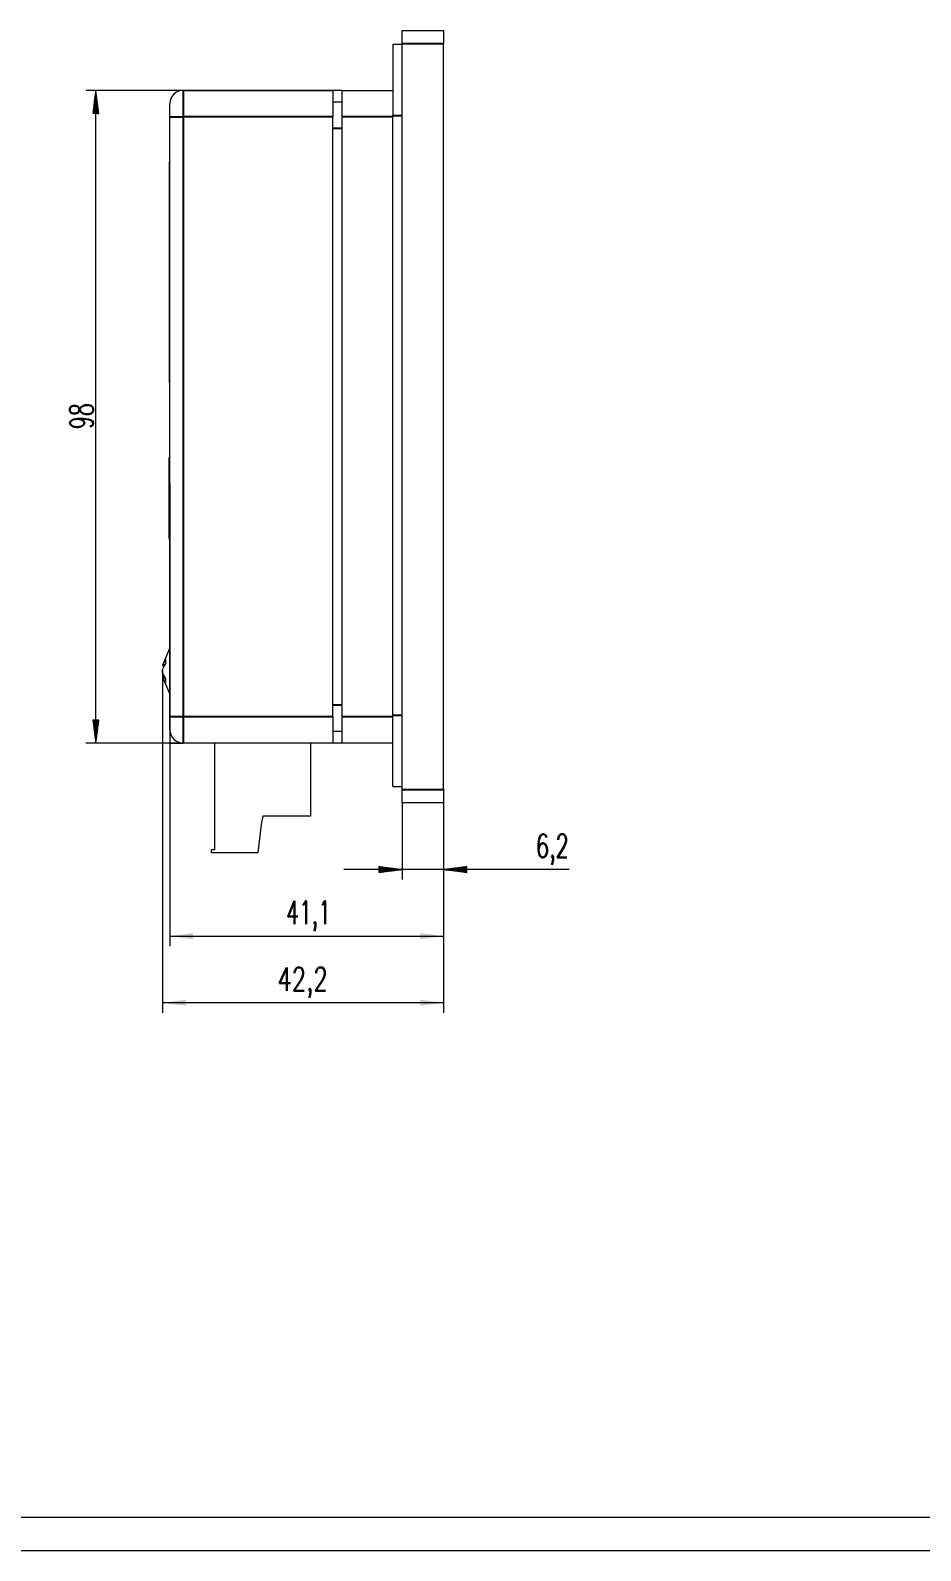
# Model space of a CAD drawing. Header units: millimetres. Extents: x 0 to 594, y 0 to 420.
# Drawn here: x 258.9 to 392.6, y 0 to 228.3 of the extents above; entities that cross this region are included whole.
import ezdxf

# ---------------------------------------------------------------- set-up
doc = ezdxf.new("R2010")
doc.units = ezdxf.units.MM
for name, color, linetype in [('1', 7, 'Continuous'), ('106', 7, 'Continuous'), ('201', 7, 'Continuous')]:
    doc.layers.add(name, color=color, linetype=linetype)
doc.styles.add('latin_extended', font='simplex.shx')
doc.dimstyles.get("Standard").update_dxf_attribs({"dimtxt": 0.18, "dimasz": 0.18, "dimexe": 0.18, "dimexo": 0.0625, "dimgap": 0.09, "dimtad": 0, "dimtih": 1, "dimtoh": 1, "dimdec": 4, "dimzin": 0, "dimdsep": 46, "dimtxsty": 'Standard', "dimcen": 0.09, "dimadec": 0, "dimazin": 0, "dimtfac": 1, "dimtdec": 4, "dimtofl": 0, "dimtmove": 0, "dimatfit": 3, "dimfxl": 1, "dimtolj": 1, "dimtzin": 0, "dimarcsym": 0})

# ---------------------------------------------------------------- blocks, each defined once
blk = doc.blocks.new('_U0')
at = {"layer": '106', "color": 7, "lineweight": 13}
for p, q in [((279.864747, 160.223521), (279.864747, 90.762809)), ((320.964747, 114.446829), (320.964747, 90.762809)), ((279.864747, 92.262809), (320.964747, 92.262809))]:
    blk.add_line(p, q, dxfattribs=at)
at = {"layer": '106', "color": 7, "lineweight": 25}
for points in [[(279.864747, 92.262809), (283.364745, 92.723593), (283.364749, 91.802025)], [(320.964747, 92.262809), (317.464749, 91.802025), (317.464745, 92.723593)]]:
    blk.add_solid(points, dxfattribs=at)
at = {"layer": '106', "color": 7, "linetype": 'Continuous', "lineweight": 18, "insert": (297.340642, 92.991362), "char_height": 3.5, "attachment_point": 7, "line_spacing_factor": 0.963855, "style": 'latin_extended'}
blk.add_mtext('\\W0.6401;41,1', dxfattribs=at)
blk = doc.blocks.new('_U1')
at = {"layer": '106', "color": 7, "lineweight": 13}
for p, q in [((278.764748, 132.18803), (278.764748, 80.762809)), ((320.964747, 114.262689), (320.964747, 80.762809)), ((320.964747, 82.262809), (278.764748, 82.262809))]:
    blk.add_line(p, q, dxfattribs=at)
at = {"layer": '106', "color": 7, "lineweight": 25}
for points in [[(278.764748, 82.262809), (282.264746, 82.723593), (282.264749, 81.802025)], [(320.964747, 82.262809), (317.464749, 81.802025), (317.464745, 82.723593)]]:
    blk.add_solid(points, dxfattribs=at)
at = {"layer": '106', "color": 7, "linetype": 'Continuous', "lineweight": 18, "insert": (296.016958, 82.991362), "char_height": 3.5, "attachment_point": 7, "line_spacing_factor": 0.963855, "style": 'latin_extended'}
blk.add_mtext('\\W0.7199;42,2', dxfattribs=at)

msp = doc.modelspace()

# ---------------------------------------------------------------- hatches: boundary and pattern name
at = {"layer": '106', "linetype": 'Continuous', "lineweight": 13}
h = msp.add_hatch(dxfattribs=at)
h.set_pattern_fill('ANSI31', scale=0.0062, style=0)
h.paths.add_polyline_path([(268.747, 219.263), (269.207, 215.763), (268.286, 215.763)], flags=0)
h = msp.add_hatch(dxfattribs=at)
h.set_pattern_fill('ANSI31', scale=0.0062, style=0)
h.paths.add_polyline_path([(268.747, 121.263), (268.286, 124.763), (269.207, 124.763)], flags=0)
h = msp.add_hatch(dxfattribs=at)
h.set_pattern_fill('ANSI31', scale=0.0062, style=0)
h.paths.add_polyline_path([(314.765, 102.263), (311.265, 101.802), (311.265, 102.724)], flags=0)
h = msp.add_hatch(dxfattribs=at)
h.set_pattern_fill('ANSI31', scale=0.0062, style=0)
h.paths.add_polyline_path([(320.965, 102.263), (324.465, 102.724), (324.465, 101.802)], flags=0)

# ---------------------------------------------------------------- linework, layer by layer
at = {"layer": '1', "color": 7, "linetype": 'Continuous', "lineweight": 13}
for p, q in [((314.765, 226.263), (314.765, 228.263)), ((314.765, 228.263), (320.965, 228.263)), ((320.965, 228.263), (320.965, 226.263)), ((313.365, 226.213), (313.365, 215.463)), ((313.365, 226.213), (314.765, 226.213)), ((314.765, 114.263), (314.765, 226.263)), ((320.965, 114.263), (320.965, 226.263)), ((281.865, 219.263), (304.365, 219.263)), ((304.365, 219.263), (304.365, 215.263)), ((305.765, 215.263), (305.765, 219.263)), ((305.765, 219.263), (313.365, 219.263)), ((279.865, 215.263), (279.865, 217.263)), ((304.365, 217.513), (305.765, 217.513)), ((279.865, 125.263), (279.865, 215.263)), ((304.365, 125.263), (304.365, 215.263)), ((305.765, 125.263), (305.765, 215.263)), ((313.365, 125.463), (313.365, 215.463)), ((279.765, 208.513), (279.765, 175.413)), ((279.865, 208.513), (279.765, 208.513)), ((279.765, 205.654), (279.754, 205.654)), ((279.765, 205.541), (279.754, 205.541)), ((279.754, 205.342), (279.765, 205.342)), ((279.765, 205.006), (279.754, 205.006)), ((279.765, 204.4), (279.754, 204.4)), ((279.754, 204.357), (279.765, 204.357)), ((279.765, 204.357), (279.754, 204.357)), ((279.754, 203.485), (279.765, 203.485)), ((279.765, 201.948), (279.754, 201.948)), ((279.765, 200.992), (279.754, 200.992)), ((279.754, 199.378), (279.765, 199.378)), ((279.865, 175.413), (279.765, 175.413)), ((279.765, 163.004), (279.752, 163.004)), ((279.765, 162.978), (279.752, 162.978)), ((279.765, 162.953), (279.752, 162.953)), ((279.765, 151.93), (279.765, 164.13)), ((279.765, 164.13), (279.865, 164.13)), ((279.752, 161.134), (279.765, 161.134)), ((279.752, 160.99), (279.765, 160.99)), ((279.752, 160.979), (279.765, 160.979)), ((279.752, 160.95), (279.765, 160.95)), ((279.752, 160.944), (279.765, 160.944)), ((279.752, 160.925), (279.765, 160.925)), ((279.765, 158.981), (279.752, 158.981)), ((279.765, 158.979), (279.752, 158.979)), ((279.752, 156.954), (279.765, 156.954)), ((279.752, 156.948), (279.765, 156.948)), ((279.765, 155.764), (279.752, 155.764)), ((279.765, 155.759), (279.752, 155.759)), ((279.752, 153.872), (279.765, 153.872)), ((279.752, 153.734), (279.765, 153.734)), ((279.752, 153.731), (279.765, 153.731)), ((279.765, 151.93), (279.865, 151.93)), ((279.865, 135.552), (278.765, 132.961)), ((278.765, 132.916), (279.097, 132.916)), ((278.765, 131.827), (278.765, 132.298)), ((278.765, 131.209), (279.097, 131.209)), ((278.765, 131.165), (279.865, 128.573)), ((279.865, 123.263), (279.865, 125.263)), ((279.865, 123.263), (279.865, 121.263)), ((304.365, 125.263), (304.365, 121.263)), ((305.765, 121.263), (305.765, 125.263)), ((313.365, 114.713), (313.365, 125.463)), ((279.865, 121.263), (281.865, 121.263)), ((304.365, 121.263), (281.865, 121.263)), ((286.595, 105.263), (286.595, 121.263)), ((300.995, 121.263), (300.995, 110.283)), ((305.765, 123.013), (304.365, 123.013)), ((313.365, 121.263), (305.765, 121.263)), ((313.365, 114.713), (314.765, 114.713)), ((314.765, 112.263), (314.765, 114.263)), ((320.965, 114.263), (320.965, 112.263)), ((320.965, 112.263), (314.765, 112.263)), ((293.828, 110.283), (293.595, 109.063)), ((300.995, 110.283), (293.828, 110.283)), ((293.595, 109.063), (293.095, 104.763)), ((286.095, 104.763), (286.095, 105.263)), ((286.095, 105.263), (286.595, 105.263)), ((293.095, 104.763), (286.095, 104.763))]:
    msp.add_line(p, q, dxfattribs=at)
at = {"layer": '1', "color": 7, "linetype": 'Continuous', "lineweight": 25}
for p, q in [((320.965, 226.263), (314.765, 226.263)), ((281.865, 219.263), (281.865, 215.263)), ((279.865, 215.263), (281.865, 215.263)), ((304.365, 215.263), (281.865, 215.263)), ((281.865, 215.263), (281.865, 125.263)), ((313.365, 215.263), (305.765, 215.263)), ((313.365, 215.463), (314.765, 215.463)), ((305.765, 213.513), (304.365, 213.513)), ((278.8, 132.991), (279.14, 132.991)), ((278.8, 131.134), (279.14, 131.134)), ((304.365, 127.013), (305.765, 127.013)), ((279.865, 125.263), (281.865, 125.263)), ((281.865, 125.263), (281.865, 121.263)), ((281.865, 125.263), (304.365, 125.263)), ((305.765, 125.263), (313.365, 125.263)), ((313.365, 125.463), (314.765, 125.463)), ((314.765, 114.263), (320.965, 114.263))]:
    msp.add_line(p, q, dxfattribs=at)
at = {"layer": '1', "color": 7, "linetype": 'Continuous', "lineweight": 13}
for centre, start, end in [((281.865, 217.263), 90, 180), ((281.865, 123.263), 180, 270)]:
    msp.add_arc(centre, 2, start, end, dxfattribs=at)
for points in [[(278.8, 132.991), (278.787, 132.968), (278.775, 132.947), (278.765, 132.929)], [(278.765, 132.929), (278.765, 132.925), (278.765, 132.921), (278.765, 132.916)], [(279.257, 133.198), (279.247, 133.298), (279.237, 133.495), (279.247, 133.686), (279.257, 133.779)], [(278.765, 132.298), (278.775, 132.328), (278.787, 132.354), (278.8, 132.378)], [(278.8, 131.747), (278.787, 131.771), (278.775, 131.798), (278.765, 131.827)], [(278.765, 131.209), (278.765, 131.205), (278.765, 131.201), (278.765, 131.196)], [(278.765, 131.196), (278.775, 131.178), (278.787, 131.157), (278.8, 131.134)], [(279.257, 130.346), (279.247, 130.44), (279.237, 130.63), (279.247, 130.827), (279.257, 130.927)]]:
    msp.add_open_spline(points, degree=3, dxfattribs=at)
for points, knots in [([(279.257, 133.779), (279.179, 133.65), (279.102, 133.519), (278.987, 133.323), (278.948, 133.257), (278.873, 133.125), (278.836, 133.058), (278.8, 132.991)], [0, 0, 0, 0, 0.5, 0.5, 0.75, 0.75, 1, 1, 1, 1]), ([(278.8, 132.378), (278.836, 132.447), (278.873, 132.515), (278.948, 132.651), (278.987, 132.72), (279.102, 132.924), (279.179, 133.061), (279.257, 133.198)], [0, 0, 0, 0, 0.25, 0.25, 0.5, 0.5, 1, 1, 1, 1]), ([(279.257, 130.927), (279.179, 131.064), (279.102, 131.201), (278.987, 131.406), (278.948, 131.474), (278.873, 131.61), (278.836, 131.679), (278.8, 131.747)], [0, 0, 0, 0, 0.5, 0.5, 0.75, 0.75, 1, 1, 1, 1]), ([(278.8, 131.134), (278.836, 131.067), (278.873, 131.001), (278.948, 130.869), (278.987, 130.803), (279.102, 130.606), (279.179, 130.476), (279.257, 130.346)], [0, 0, 0, 0, 0.25, 0.25, 0.5, 0.5, 1, 1, 1, 1])]:
    msp.add_open_spline(points, degree=3, knots=knots, dxfattribs=at)
at = {"layer": '106', "color": 7, "linetype": 'Continuous', "lineweight": 13}
for p, q in [((305.765, 219.263), (267.247, 219.263)), ((268.747, 121.263), (268.747, 219.263)), ((305.765, 121.263), (267.247, 121.263)), ((314.765, 112.263), (314.765, 100.763)), ((320.965, 112.263), (320.965, 100.763)), ((339.839, 102.263), (306.015, 102.263))]:
    msp.add_line(p, q, dxfattribs=at)
at = {"layer": '201', "color": 7, "linetype": 'Continuous', "lineweight": 18}
for p, q in [((5, 5), (589, 5)), ((0, 0), (594, 0))]:
    msp.add_line(p, q, dxfattribs=at)

# ---------------------------------------------------------------- texts
at = {"layer": '106', "color": 7, "linetype": 'Continuous', "lineweight": 18, "insert": (268.361, 168.4), "char_height": 3.5, "attachment_point": 7, "rotation": 90, "line_spacing_factor": 0.963855, "style": 'latin_extended'}
msp.add_mtext('\\W0.6474;98', dxfattribs=at)
at = {"layer": '106', "color": 7, "linetype": 'Continuous', "lineweight": 18, "insert": (334.856, 102.991), "char_height": 3.5, "attachment_point": 7, "line_spacing_factor": 0.963855, "style": 'latin_extended'}
msp.add_mtext('\\W0.6563;6,2', dxfattribs=at)

# ---------------------------------------------------------------- dimensions: what is measured, and where the dimension line sits
at = {"layer": '106', "color": 7, "linetype": 'Continuous', "lineweight": 18}
for base, p1, p2, override, picture, middle in [((320.965, 92.263), (279.865, 160.224), (320.965, 114.447), {"dimtxt": 3.5, "dimasz": 3.5, "dimexe": 1.5, "dimexo": 0, "dimgap": 1.75, "dimtad": 1, "dimtih": 1, "dimtoh": 0, "dimdec": 2, "dimlfac": 1, "dimzin": 8, "dimdsep": 44, "dimlunit": 2, "dimtxsty": 'latin_extended', "dimsah": 1, "dimse1": 0, "dimse2": 0, "dimsd1": 0, "dimsd2": 0, "dimclrd": 7, "dimclre": 7, "dimclrt": 7, "dimtol": 0, "dimtm": -0.2, "dimtfac": 0.714286, "dimtdec": 2, "dimtofl": 1, "dimtmove": 0, "dimtzin": 8, "dimlwd": 13, "dimlwe": 13}, '_U0', (300.415, 92.263)), ((278.765, 82.263), (320.965, 114.263), (278.765, 132.188), {"dimtxt": 3.5, "dimasz": 3.5, "dimexe": 1.5, "dimexo": 0, "dimgap": 1.75, "dimtad": 1, "dimtih": 1, "dimtoh": 0, "dimdec": 1, "dimlfac": 1, "dimzin": 8, "dimdsep": 44, "dimlunit": 2, "dimtxsty": 'latin_extended', "dimsah": 1, "dimse1": 0, "dimse2": 0, "dimsd1": 0, "dimsd2": 0, "dimclrd": 7, "dimclre": 7, "dimclrt": 7, "dimtol": 0, "dimtm": -0.2, "dimtfac": 0.714286, "dimtdec": 2, "dimtofl": 1, "dimtmove": 0, "dimtzin": 8, "dimlwd": 13, "dimlwe": 13}, '_U1', (299.865, 82.263))]:
    dim = msp.add_linear_dim(base=base, p1=p1, p2=p2, dimstyle='Standard', override=override, dxfattribs=at)
    dim.commit()
    dim.dimension.update_dxf_attribs({"geometry": picture, "text_midpoint": middle, "dimtype": 160})

doc.saveas('drawing.dxf')
